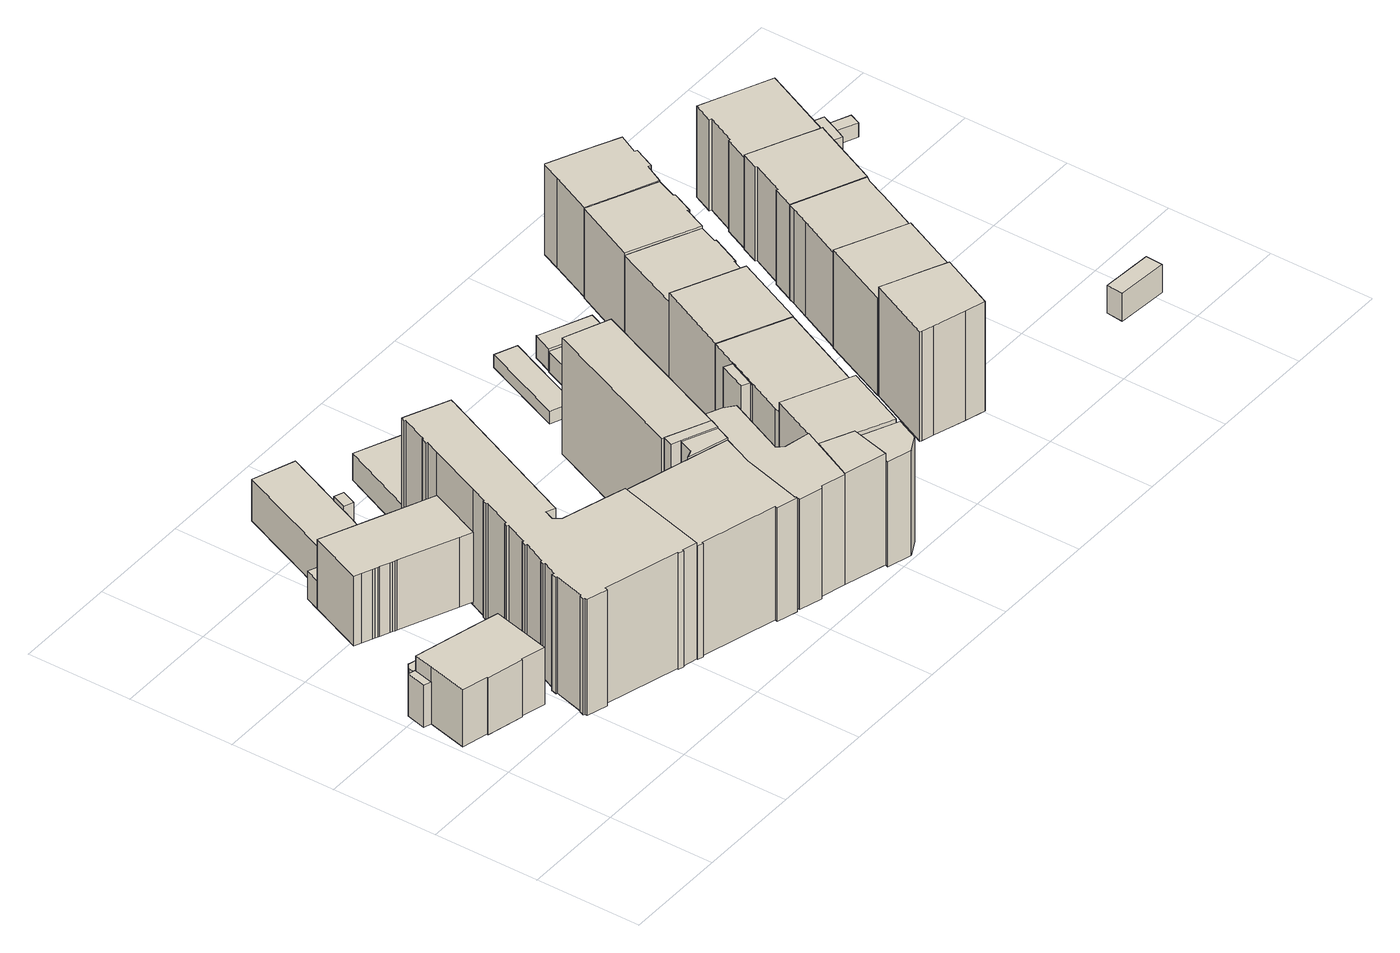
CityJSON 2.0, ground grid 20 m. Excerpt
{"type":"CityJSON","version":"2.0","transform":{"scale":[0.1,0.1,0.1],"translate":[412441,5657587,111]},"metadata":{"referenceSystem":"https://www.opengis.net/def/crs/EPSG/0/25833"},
"CityObjects":{
"building1":{"type":"Building","attributes":{"Gemeindeschluessel":14612000,"Geometrietyp2DReferenz":"3000","function":"31001_9998","roofType":"9999"},"children":["building1-1","building1-2","building1-3"]},
"building1-1":{"type":"BuildingPart","attributes":{"Dachtyp_tdc":"tdcFreeFormRoof","Dachneigung":47.06,"QualitaetDacherkennung":15,"Geometrietyp2DReferenz":"3000","measuredHeight":8.87,"roofType":"5000"},"parents":["building1"],"geometry":[{"type":"Solid","lod":"1","boundaries":[[[[0,1,2,3,4,5,6,7,8,9,10,11,12,13,14,15]],[[16,17,18,19,20,21,22,23,24,25,26,27,28,29,30,31]],[[15,17,16,0]],[[14,18,17,15]],[[13,19,18,14]],[[12,20,19,13]],[[11,21,20,12]],[[10,22,21,11]],[[9,23,22,10]],[[8,24,23,9]],[[7,25,24,8]],[[6,26,25,7]],[[5,27,26,6]],[[4,28,27,5]],[[3,29,28,4]],[[2,30,29,3]],[[1,31,30,2]],[[0,16,31,1]]]]}]},
"building1-2":{"type":"BuildingPart","attributes":{"Dachtyp_tdc":"tdcHipRoof","Dachneigung":42.93,"QualitaetDacherkennung":68,"Geometrietyp2DReferenz":"3000","measuredHeight":14.39,"roofType":"3200"},"parents":["building1"],"geometry":[{"type":"Solid","lod":"1","boundaries":[[[[32,33,34,35,36,37,38,39,40,41]],[[42,43,44,45,46,47,48,24,23,49]],[[41,43,42,32]],[[40,44,43,41]],[[39,45,44,40]],[[38,46,45,39]],[[37,47,46,38]],[[36,48,47,37]],[[35,24,48,36]],[[34,23,24,35]],[[33,49,23,34]],[[32,42,49,33]]]]}]},
"building1-3":{"type":"BuildingPart","attributes":{"Dachtyp_tdc":"tdcPolyFlatRoof","Dachneigung":27.27,"QualitaetDacherkennung":32,"Geometrietyp2DReferenz":"3000","measuredHeight":8.95,"roofType":"2100"},"parents":["building1"],"geometry":[{"type":"Solid","lod":"1","boundaries":[[[[50,51,52,53]],[[54,25,48,55]],[[53,25,54,50]],[[52,48,25,53]],[[51,55,48,52]],[[50,54,55,51]]]]}]},
"building2":{"type":"Building","attributes":{"Gemeindeschluessel":14612000,"Geometrietyp2DReferenz":"3000","function":"31001_9998","roofType":"9999"},"children":["building2-1","building2-2"]},
"building2-1":{"type":"BuildingPart","attributes":{"Dachtyp_tdc":"tdcFreeFormRoof","Dachneigung":63.31,"QualitaetDacherkennung":15,"Geometrietyp2DReferenz":"3000","measuredHeight":7.28,"roofType":"5000"},"parents":["building2"],"geometry":[{"type":"Solid","lod":"1","boundaries":[[[[56,57,58,59,60,61]],[[62,63,64,65,66,67]],[[61,63,62,56]],[[60,64,63,61]],[[59,65,64,60]],[[58,66,65,59]],[[57,67,66,58]],[[56,62,67,57]]]]}]},
"building2-2":{"type":"BuildingPart","attributes":{"Dachtyp_tdc":"tdcHipAndGableRoof","Dachneigung":33.54,"QualitaetDacherkennung":45,"Geometrietyp2DReferenz":"3000","measuredHeight":15.98,"roofType":"5000"},"parents":["building2"],"geometry":[{"type":"Solid","lod":"1","boundaries":[[[[68,69,70,71,72,73,74,75,76,77,78,79,80,81,82,83,84]],[[85,86,87,88,89,90,91,92,93,94,95,96,97,98,66,65,99]],[[84,86,85,68]],[[83,87,86,84]],[[82,88,87,83]],[[81,89,88,82]],[[80,90,89,81]],[[79,91,90,80]],[[78,92,91,79]],[[77,93,92,78]],[[76,94,93,77]],[[75,95,94,76]],[[74,96,95,75]],[[73,97,96,74]],[[72,98,97,73]],[[71,66,98,72]],[[70,65,66,71]],[[69,99,65,70]],[[68,85,99,69]]]]}]},
"building3":{"type":"Building","attributes":{"Dachtyp_tdc":"tdcPolyFlatRoof","Gemeindeschluessel":14612000,"Dachneigung":0,"QualitaetDacherkennung":25,"Geometrietyp2DReferenz":"3000","measuredHeight":23.56,"function":"31001_9998","roofType":"1000"},"geometry":[{"type":"Solid","lod":"1","boundaries":[[[[100,101,102,103,104,105,106,107,108,109,110,111,112,113,114,115,116,117,118,119,120,121,122,123,124,125,126,127,128,129,130,131,132,133,134,135,136,137,138,139,140,141,142,143,144,145,146,147,148,149,150]],[[151,152,153,154,155,156,157,158,159,160,161,162,163,164,165,166,167,168,169,170,171,172,173,174,175,176,177,178,179,180,181,182,183,184,185,186,187,188,189,190,191,192,193,194,195,196,197,198,199,200,201]],[[150,152,151,100]],[[149,153,152,150]],[[148,154,153,149]],[[147,155,154,148]],[[146,156,155,147]],[[145,157,156,146]],[[144,158,157,145]],[[143,159,158,144]],[[142,160,159,143]],[[141,161,160,142]],[[140,162,161,141]],[[139,163,162,140]],[[138,164,163,139]],[[137,165,164,138]],[[136,166,165,137]],[[135,167,166,136]],[[134,168,167,135]],[[133,169,168,134]],[[132,170,169,133]],[[131,171,170,132]],[[130,172,171,131]],[[129,173,172,130]],[[128,174,173,129]],[[127,175,174,128]],[[126,176,175,127]],[[125,177,176,126]],[[124,178,177,125]],[[123,179,178,124]],[[122,180,179,123]],[[121,181,180,122]],[[120,182,181,121]],[[119,183,182,120]],[[118,184,183,119]],[[117,185,184,118]],[[116,186,185,117]],[[115,187,186,116]],[[114,188,187,115]],[[113,189,188,114]],[[112,190,189,113]],[[111,191,190,112]],[[110,192,191,111]],[[109,193,192,110]],[[108,194,193,109]],[[107,195,194,108]],[[106,196,195,107]],[[105,197,196,106]],[[104,198,197,105]],[[103,199,198,104]],[[102,200,199,103]],[[101,201,200,102]],[[100,151,201,101]]]]}]},
"building4":{"type":"Building","attributes":{"Gemeindeschluessel":14612000,"Geometrietyp2DReferenz":"3000","function":"31001_9998","roofType":"9999"},"children":["building4-1","building4-2"]},
"building4-1":{"type":"BuildingPart","attributes":{"Dachtyp_tdc":"tdcPolyFlatRoof","Dachneigung":0,"QualitaetDacherkennung":48,"Geometrietyp2DReferenz":"3000","measuredHeight":9.2,"roofType":"1000"},"parents":["building4"],"geometry":[{"type":"Solid","lod":"1","boundaries":[[[[202,203,204,205]],[[206,207,208,209]],[[205,207,206,202]],[[204,208,207,205]],[[203,209,208,204]],[[202,206,209,203]]]]}]},
"building4-2":{"type":"BuildingPart","attributes":{"Dachtyp_tdc":"tdcHipAndGableRoof","Dachneigung":43.71,"QualitaetDacherkennung":70,"Geometrietyp2DReferenz":"3000","measuredHeight":10.48,"roofType":"5000"},"parents":["building4"],"geometry":[{"type":"Solid","lod":"1","boundaries":[[[[210,211,212,213,214,215]],[[209,216,217,218,219,206]],[[214,216,209,215]],[[213,217,216,214]],[[212,218,217,213]],[[211,219,218,212]],[[210,206,219,211]],[[215,209,206,210]]]]}]},
"building5":{"type":"Building","attributes":{"Dachtyp_tdc":"tdcPolyFlatRoof","Gemeindeschluessel":14612000,"Dachneigung":0,"QualitaetDacherkennung":74,"Geometrietyp2DReferenz":"3000","measuredHeight":5.37,"function":"31001_9998","roofType":"1000"},"geometry":[{"type":"Solid","lod":"1","boundaries":[[[[220,221,222,223,224,225]],[[226,227,228,229,230,231]],[[225,227,226,220]],[[224,228,227,225]],[[223,229,228,224]],[[222,230,229,223]],[[221,231,230,222]],[[220,226,231,221]]]]}]},
"building6":{"type":"Building","attributes":{"Gemeindeschluessel":14612000,"Geometrietyp2DReferenz":"3000","function":"31001_9998","roofType":"9999"},"children":["building6-1","building6-2","building6-3","building6-4"]},
"building6-1":{"type":"BuildingPart","attributes":{"Dachtyp_tdc":"tdcGableRoof","Dachneigung":12.18,"QualitaetDacherkennung":43,"Geometrietyp2DReferenz":"3000","measuredHeight":24.16,"roofType":"3100"},"parents":["building6"],"geometry":[{"type":"Solid","lod":"1","boundaries":[[[[232,233,234,235,236,237,238,239,240,241,242,243,244,245,246,247]],[[248,249,250,251,252,253,254,255,256,257,258,259,260,261,262,263]],[[247,249,248,232]],[[246,250,249,247]],[[245,251,250,246]],[[244,252,251,245]],[[243,253,252,244]],[[242,254,253,243]],[[241,255,254,242]],[[240,256,255,241]],[[239,257,256,240]],[[238,258,257,239]],[[237,259,258,238]],[[236,260,259,237]],[[235,261,260,236]],[[234,262,261,235]],[[233,263,262,234]],[[232,248,263,233]]]]}]},
"building6-2":{"type":"BuildingPart","attributes":{"Dachtyp_tdc":"tdcPolyFlatRoof","Dachneigung":7.62,"QualitaetDacherkennung":45,"Geometrietyp2DReferenz":"3000","measuredHeight":24.15,"roofType":"2100"},"parents":["building6"],"geometry":[{"type":"Solid","lod":"1","boundaries":[[[[264,265,266,267,268]],[[269,270,271,272,273]],[[268,270,269,264]],[[267,271,270,268]],[[266,272,271,267]],[[265,273,272,266]],[[264,269,273,265]]]]}]},
"building6-3":{"type":"BuildingPart","attributes":{"Dachtyp_tdc":"tdcPolyFlatRoof","Dachneigung":9.12,"QualitaetDacherkennung":73,"Geometrietyp2DReferenz":"3000","measuredHeight":24.23,"roofType":"2100"},"parents":["building6"],"geometry":[{"type":"Solid","lod":"1","boundaries":[[[[274,275,276,277,278,279,280,281]],[[282,283,284,285,269,273,286,287]],[[281,283,282,274]],[[280,284,283,281]],[[279,285,284,280]],[[278,269,285,279]],[[277,273,269,278]],[[276,286,273,277]],[[275,287,286,276]],[[274,282,287,275]]]]}]},
"building6-4":{"type":"BuildingPart","attributes":{"Dachtyp_tdc":"tdcPolyFlatRoof","Dachneigung":9.5,"QualitaetDacherkennung":55,"Geometrietyp2DReferenz":"3000","measuredHeight":24.02,"roofType":"2100"},"parents":["building6"],"geometry":[{"type":"Solid","lod":"1","boundaries":[[[[288,289,290,291,292]],[[270,249,248,293,271]],[[292,249,270,288]],[[291,248,249,292]],[[290,293,248,291]],[[289,271,293,290]],[[288,270,271,289]]]]}]},
"building7":{"type":"Building","attributes":{"Dachtyp_tdc":"tdcPolyFlatRoof","Gemeindeschluessel":14612000,"Dachneigung":0,"QualitaetDacherkennung":84,"Geometrietyp2DReferenz":"3000","measuredHeight":3.62,"function":"31001_9998","roofType":"1000"},"geometry":[{"type":"Solid","lod":"1","boundaries":[[[[294,295,296,297]],[[298,299,300,301]],[[297,299,298,294]],[[296,300,299,297]],[[295,301,300,296]],[[294,298,301,295]]]]}]},
"building8":{"type":"Building","attributes":{"Gemeindeschluessel":14612000,"Geometrietyp2DReferenz":"3000","function":"31001_9998","roofType":"9999"},"children":["building8-1","building8-2","building8-3","building8-4","building8-5"]},
"building8-1":{"type":"BuildingPart","attributes":{"Dachtyp_tdc":"tdcFreeFormRoof","Dachneigung":33.03,"QualitaetDacherkennung":23,"Geometrietyp2DReferenz":"3000","measuredHeight":22.77,"roofType":"5000"},"parents":["building8"],"geometry":[{"type":"Solid","lod":"1","boundaries":[[[[302,303,304,305,306,307,308]],[[309,310,311,312,313,314,315]],[[308,310,309,302]],[[307,311,310,308]],[[306,312,311,307]],[[305,313,312,306]],[[304,314,313,305]],[[303,315,314,304]],[[302,309,315,303]]]]}]},
"building8-2":{"type":"BuildingPart","attributes":{"Dachtyp_tdc":"tdcFreeFormRoof","Dachneigung":23.86,"QualitaetDacherkennung":9,"Geometrietyp2DReferenz":"3000","measuredHeight":3.08,"roofType":"5000"},"parents":["building8"],"geometry":[{"type":"Solid","lod":"1","boundaries":[[[[316,317,318,319,320,321,322,323]],[[324,325,326,327,328,329,330,331]],[[323,325,324,316]],[[322,326,325,323]],[[321,327,326,322]],[[320,328,327,321]],[[319,329,328,320]],[[318,330,329,319]],[[317,331,330,318]],[[316,324,331,317]]]]}]},
"building8-3":{"type":"BuildingPart","attributes":{"Dachtyp_tdc":"tdcGableRoof","Dachneigung":11.2,"QualitaetDacherkennung":30,"Geometrietyp2DReferenz":"3000","measuredHeight":23.23,"roofType":"3100"},"parents":["building8"],"geometry":[{"type":"Solid","lod":"1","boundaries":[[[[332,333,334,335]],[[336,315,314,337]],[[335,315,336,332]],[[334,314,315,335]],[[333,337,314,334]],[[332,336,337,333]]]]}]},
"building8-4":{"type":"BuildingPart","attributes":{"Dachtyp_tdc":"tdcGableRoof","Dachneigung":27.32,"QualitaetDacherkennung":60,"Geometrietyp2DReferenz":"3000","measuredHeight":23.85,"roofType":"3100"},"parents":["building8"],"geometry":[{"type":"Solid","lod":"1","boundaries":[[[[338,339,340,341,342]],[[343,330,344,309,336]],[[342,330,343,338]],[[341,344,330,342]],[[340,309,344,341]],[[339,336,309,340]],[[338,343,336,339]]]]}]},
"building8-5":{"type":"BuildingPart","attributes":{"Dachtyp_tdc":"tdcPolyFlatRoof","Dachneigung":0,"QualitaetDacherkennung":17,"Geometrietyp2DReferenz":"3000","measuredHeight":22.27,"roofType":"1000"},"parents":["building8"],"geometry":[{"type":"Solid","lod":"1","boundaries":[[[[345,346,347,348,349,350,351,352,353,354,355,356,357,358,359,360]],[[337,361,362,363,364,365,366,367,368,369,370,371,372,373,374,343]],[[360,361,337,345]],[[359,362,361,360]],[[358,363,362,359]],[[357,364,363,358]],[[356,365,364,357]],[[355,366,365,356]],[[354,367,366,355]],[[353,368,367,354]],[[352,369,368,353]],[[351,370,369,352]],[[350,371,370,351]],[[349,372,371,350]],[[348,373,372,349]],[[347,374,373,348]],[[346,343,374,347]],[[345,337,343,346]]]]}]},
"building9":{"type":"Building","attributes":{"Gemeindeschluessel":14612000,"Geometrietyp2DReferenz":"3000","function":"31001_9998","roofType":"9999"},"children":["building9-1","building9-2"]},
"building9-1":{"type":"BuildingPart","attributes":{"Dachtyp_tdc":"tdcPolyFlatRoof","Dachneigung":30.93,"QualitaetDacherkennung":60,"Geometrietyp2DReferenz":"3000","measuredHeight":19.97,"roofType":"2100"},"parents":["building9"],"geometry":[{"type":"Solid","lod":"1","boundaries":[[[[375,376,377,378,379,380]],[[381,382,383,384,385,386]],[[380,381,386,375]],[[379,382,381,380]],[[378,383,382,379]],[[377,384,383,378]],[[376,385,384,377]],[[375,386,385,376]]]]}]},
"building9-2":{"type":"BuildingPart","attributes":{"Dachtyp_tdc":"tdcGableRoof","Dachneigung":35.2,"QualitaetDacherkennung":63,"Geometrietyp2DReferenz":"3000","measuredHeight":22.39,"roofType":"3100"},"parents":["building9"],"geometry":[{"type":"Solid","lod":"1","boundaries":[[[[387,388,389,390,391,392,393,394,395,396,397]],[[386,385,384,398,399,400,401,402,403,404,405]],[[396,385,386,397]],[[395,384,385,396]],[[394,398,384,395]],[[393,399,398,394]],[[392,400,399,393]],[[391,401,400,392]],[[390,402,401,391]],[[389,403,402,390]],[[388,404,403,389]],[[387,405,404,388]],[[397,386,405,387]]]]}]},
"building10":{"type":"Building","attributes":{"Dachtyp_tdc":"tdcPolyFlatRoof","Gemeindeschluessel":14612000,"Dachneigung":6.33,"QualitaetDacherkennung":83,"Geometrietyp2DReferenz":"3000","measuredHeight":2.89,"function":"31001_9998","roofType":"2100"},"geometry":[{"type":"Solid","lod":"1","boundaries":[[[[406,407,408,409]],[[410,411,412,413]],[[409,411,410,406]],[[408,412,411,409]],[[407,413,412,408]],[[406,410,413,407]]]]}]},
"building11":{"type":"Building","attributes":{"Dachtyp_tdc":"tdcPolyFlatRoof","Gemeindeschluessel":14612000,"Dachneigung":0,"QualitaetDacherkennung":79,"Geometrietyp2DReferenz":"3000","measuredHeight":4.95,"function":"31001_9998","roofType":"1000"},"geometry":[{"type":"Solid","lod":"1","boundaries":[[[[414,415,416,417,418,419]],[[420,421,422,423,424,425]],[[419,421,420,414]],[[418,422,421,419]],[[417,423,422,418]],[[416,424,423,417]],[[415,425,424,416]],[[414,420,425,415]]]]}]},
"building12":{"type":"Building","attributes":{"Dachtyp_tdc":"tdcPolyFlatRoof","Gemeindeschluessel":14612000,"Dachneigung":4.5,"QualitaetDacherkennung":78,"Geometrietyp2DReferenz":"3000","measuredHeight":4.37,"function":"31001_9998","roofType":"2100"},"geometry":[{"type":"Solid","lod":"1","boundaries":[[[[426,427,428,429]],[[430,431,422,421]],[[429,431,430,426]],[[428,422,431,429]],[[427,421,422,428]],[[426,430,421,427]]]]}]},
"building13":{"type":"Building","attributes":{"Dachtyp_tdc":"tdcPolyFlatRoof","Gemeindeschluessel":14612000,"Dachneigung":0,"QualitaetDacherkennung":55,"Geometrietyp2DReferenz":"3000","measuredHeight":3.04,"function":"31001_9998","roofType":"1000"},"geometry":[{"type":"Solid","lod":"1","boundaries":[[[[432,433,434,435]],[[436,437,438,439]],[[435,437,436,432]],[[434,438,437,435]],[[433,439,438,434]],[[432,436,439,433]]]]}]},
"building14":{"type":"Building","attributes":{"Dachtyp_tdc":"tdcGableRoof","Gemeindeschluessel":14612000,"Dachneigung":38.82,"QualitaetDacherkennung":81,"Geometrietyp2DReferenz":"3000","measuredHeight":22.57,"function":"31001_9998","roofType":"3100"},"geometry":[{"type":"Solid","lod":"1","boundaries":[[[[440,441,442,443]],[[444,445,446,447]],[[443,445,444,440]],[[442,446,445,443]],[[441,447,446,442]],[[440,444,447,441]]]]}]},
"building15":{"type":"Building","attributes":{"Dachtyp_tdc":"tdcPolyFlatRoof","Gemeindeschluessel":14612000,"Dachneigung":4.42,"QualitaetDacherkennung":67,"Geometrietyp2DReferenz":"3000","measuredHeight":4.66,"function":"31001_9998","roofType":"2100"},"geometry":[{"type":"Solid","lod":"1","boundaries":[[[[448,449,450,451,452,453]],[[454,455,456,457,458,459]],[[453,455,454,448]],[[452,456,455,453]],[[451,457,456,452]],[[450,458,457,451]],[[449,459,458,450]],[[448,454,459,449]]]]}]},
"building16":{"type":"Building","attributes":{"Dachtyp_tdc":"tdcGableRoof","Gemeindeschluessel":14612000,"Dachneigung":25.54,"QualitaetDacherkennung":53,"Geometrietyp2DReferenz":"3000","measuredHeight":19.66,"function":"31001_9998","roofType":"3100"},"geometry":[{"type":"Solid","lod":"1","boundaries":[[[[460,461,462,463,464,465,466,467,468,469]],[[470,471,472,446,473,445,474,475,476,477]],[[469,471,470,460]],[[468,472,471,469]],[[467,446,472,468]],[[466,473,446,467]],[[465,445,473,466]],[[464,474,445,465]],[[463,475,474,464]],[[462,476,475,463]],[[461,477,476,462]],[[460,470,477,461]]]]}]},
"building17":{"type":"Building","attributes":{"Gemeindeschluessel":14612000,"Geometrietyp2DReferenz":"3000","function":"31001_9998","roofType":"9999"},"children":["building17-1","building17-2"]},
"building17-1":{"type":"BuildingPart","attributes":{"Dachtyp_tdc":"tdcFreeFormRoof","Dachneigung":75.48,"QualitaetDacherkennung":25,"Geometrietyp2DReferenz":"3000","measuredHeight":20.91,"roofType":"5000"},"parents":["building17"],"geometry":[{"type":"Solid","lod":"1","boundaries":[[[[478,479,480,481]],[[482,483,484,485]],[[481,483,482,478]],[[480,484,483,481]],[[479,485,484,480]],[[478,482,485,479]]]]}]},
"building17-2":{"type":"BuildingPart","attributes":{"Dachtyp_tdc":"tdcCutGableRoof","Dachneigung":3.25,"QualitaetDacherkennung":70,"Geometrietyp2DReferenz":"3000","measuredHeight":23.62,"roofType":"9999"},"parents":["building17"],"geometry":[{"type":"Solid","lod":"1","boundaries":[[[[486,487,488,489,490,491,492,493,494,495]],[[496,497,498,499,500,482,485,501,502,503]],[[495,497,496,486]],[[494,498,497,495]],[[493,499,498,494]],[[492,500,499,493]],[[491,482,500,492]],[[490,485,482,491]],[[489,501,485,490]],[[488,502,501,489]],[[487,503,502,488]],[[486,496,503,487]]]]}]},
"building18":{"type":"Building","attributes":{"Dachtyp_tdc":"tdcFreeFormRoof","Gemeindeschluessel":14612000,"Dachneigung":33.48,"QualitaetDacherkennung":67,"Geometrietyp2DReferenz":"3000","measuredHeight":20.59,"function":"31001_9998","roofType":"5000"},"geometry":[{"type":"Solid","lod":"1","boundaries":[[[[504,505,506,507,508,509,510,511]],[[512,513,514,515,516,517,518,519]],[[511,513,512,504]],[[510,514,513,511]],[[509,515,514,510]],[[508,516,515,509]],[[507,517,516,508]],[[506,518,517,507]],[[505,519,518,506]],[[504,512,519,505]]]]}]},
"building19":{"type":"Building","attributes":{"Dachtyp_tdc":"tdcGableRoof","Gemeindeschluessel":14612000,"Dachneigung":35.55,"QualitaetDacherkennung":83,"Geometrietyp2DReferenz":"3000","measuredHeight":22.29,"function":"31001_9998","roofType":"3100"},"geometry":[{"type":"Solid","lod":"1","boundaries":[[[[520,521,522,523,524,525,526,527]],[[483,528,498,529,530,531,532,533]],[[527,528,483,520]],[[526,498,528,527]],[[525,529,498,526]],[[524,530,529,525]],[[523,531,530,524]],[[522,532,531,523]],[[521,533,532,522]],[[520,483,533,521]]]]}]},
"building20":{"type":"Building","attributes":{"Dachtyp_tdc":"tdcGableRoof","Gemeindeschluessel":14612000,"Dachneigung":31.83,"QualitaetDacherkennung":76,"Geometrietyp2DReferenz":"3000","measuredHeight":20.58,"function":"31001_9998","roofType":"3100"},"geometry":[{"type":"Solid","lod":"1","boundaries":[[[[534,535,536,537,538,539,540,541,542,543,544,545,546]],[[547,548,549,550,551,552,553,554,555,556,557,558,559]],[[546,548,547,534]],[[545,549,548,546]],[[544,550,549,545]],[[543,551,550,544]],[[542,552,551,543]],[[541,553,552,542]],[[540,554,553,541]],[[539,555,554,540]],[[538,556,555,539]],[[537,557,556,538]],[[536,558,557,537]],[[535,559,558,536]],[[534,547,559,535]]]]}]},
"building21":{"type":"Building","attributes":{"Dachtyp_tdc":"tdcFreeFormRoof","Gemeindeschluessel":14612000,"Dachneigung":35.36,"QualitaetDacherkennung":79,"Geometrietyp2DReferenz":"3000","measuredHeight":21.65,"function":"31001_9998","roofType":"5000"},"geometry":[{"type":"Solid","lod":"1","boundaries":[[[[560,561,562,563,564,565,566,567]],[[568,569,570,571,572,573,574,575]],[[567,569,568,560]],[[566,570,569,567]],[[565,571,570,566]],[[564,572,571,565]],[[563,573,572,564]],[[562,574,573,563]],[[561,575,574,562]],[[560,568,575,561]]]]}]},
"building22":{"type":"Building","attributes":{"Dachtyp_tdc":"tdcGableRoof","Gemeindeschluessel":14612000,"Dachneigung":33.8,"QualitaetDacherkennung":75,"Geometrietyp2DReferenz":"3000","measuredHeight":21.59,"function":"31001_9998","roofType":"3100"},"geometry":[{"type":"Solid","lod":"1","boundaries":[[[[576,577,578,579,580,581,582,583,584,585,586,587]],[[588,589,590,591,592,593,594,595,596,597,598,599]],[[587,589,588,576]],[[586,590,589,587]],[[585,591,590,586]],[[584,592,591,585]],[[583,593,592,584]],[[582,594,593,583]],[[581,595,594,582]],[[580,596,595,581]],[[579,597,596,580]],[[578,598,597,579]],[[577,599,598,578]],[[576,588,599,577]]]]}]},
"building23":{"type":"Building","attributes":{"Dachtyp_tdc":"tdcPolyFlatRoof","Gemeindeschluessel":14612000,"Dachneigung":0,"QualitaetDacherkennung":28,"Geometrietyp2DReferenz":"3000","measuredHeight":5.58,"function":"31001_2000","roofType":"1000"},"geometry":[{"type":"Solid","lod":"1","boundaries":[[[[600,601,602,603]],[[604,605,606,607]],[[603,605,604,600]],[[602,606,605,603]],[[601,607,606,602]],[[600,604,607,601]]]]}]},
"building24":{"type":"Building","attributes":{"Dachtyp_tdc":"tdcGableRoof","Gemeindeschluessel":14612000,"Dachneigung":35.22,"QualitaetDacherkennung":73,"Geometrietyp2DReferenz":"3000","measuredHeight":20.99,"function":"31001_9998","roofType":"3100"},"geometry":[{"type":"Solid","lod":"1","boundaries":[[[[608,609,610,611,612,613,614,615,616,617,618]],[[619,620,621,622,623,624,625,626,627,628,629]],[[618,620,619,608]],[[617,621,620,618]],[[616,622,621,617]],[[615,623,622,616]],[[614,624,623,615]],[[613,625,624,614]],[[612,626,625,613]],[[611,627,626,612]],[[610,628,627,611]],[[609,629,628,610]],[[608,619,629,609]]]]}]},
"building25":{"type":"Building","attributes":{"Dachtyp_tdc":"tdcFreeFormRoof","Gemeindeschluessel":14612000,"Dachneigung":28.02,"QualitaetDacherkennung":82,"Geometrietyp2DReferenz":"3000","measuredHeight":4.58,"function":"31001_9998","roofType":"5000"},"geometry":[{"type":"Solid","lod":"1","boundaries":[[[[630,631,632,633,634,635,636]],[[637,638,639,640,641,642,643]],[[636,638,637,630]],[[635,639,638,636]],[[634,640,639,635]],[[633,641,640,634]],[[632,642,641,633]],[[631,643,642,632]],[[630,637,643,631]]]]}]},
"building26":{"type":"Building","attributes":{"Dachtyp_tdc":"tdcPolyFlatRoof","Gemeindeschluessel":14612000,"Dachneigung":2.72,"QualitaetDacherkennung":59,"Geometrietyp2DReferenz":"3000","measuredHeight":2.93,"function":"31001_9998","roofType":"2100"},"geometry":[{"type":"Solid","lod":"1","boundaries":[[[[644,645,646,647]],[[641,640,648,649]],[[647,640,641,644]],[[646,648,640,647]],[[645,649,648,646]],[[644,641,649,645]]]]}]}
},
"vertices":[
[102,424,92],[101,419,92],[56,430,92],[49,432,92],[43,428,92],[40,424,92],[37,411,92],[37,409,92],[36,408,92],[152,379,92],[153,382,92],[132,387,92],[135,398,92],[138,409,92],[124,413,92],[125,418,92],[102,424,13],[125,418,13],[124,413,13],[138,409,13],[135,398,13],[132,387,13],[153,382,13],[152,379,13],[36,408,13],[37,409,13],[37,411,13],[40,424,13],[43,428,13],[49,432,13],[56,430,13],[101,419,13],
[174,254,128],[202,366,128],[152,379,128],[36,408,128],[27,371,128],[8,295,128],[58,283,128],[57,281,128],[127,264,128],[128,266,128],[174,254,13],[128,266,13],[127,264,13],[57,281,13],[58,283,13],[8,295,13],[27,371,13],[202,366,13],
[22,413,98],[12,375,98],[27,371,98],[37,409,98],[22,413,13],[12,375,13],
[196,707,73],[171,718,73],[159,690,73],[260,646,73],[271,672,73],[272,674,73],[196,707,16],[272,674,16],[271,672,16],[260,646,16],[159,690,16],[171,718,16],
[363,602,157],[340,612,157],[260,646,157],[159,690,157],[115,587,157],[129,581,157],[148,573,157],[152,571,157],[157,569,157],[160,568,157],[178,560,157],[182,558,157],[186,556,157],[190,555,157],[296,509,157],[319,499,157],[341,550,157],[363,602,16],[341,550,16],[319,499,16],[296,509,16],[190,555,16],[186,556,16],[182,558,16],[178,560,16],[160,568,16],[157,569,16],[152,571,16],[148,573,16],[129,581,16],[115,587,16],[340,612,16],
[355,363,245],[481,652,245],[485,662,245],[410,695,245],[403,698,245],[401,699,245],[397,691,245],[400,690,245],[378,640,245],[377,641,245],[371,629,245],[374,628,245],[363,602,245],[319,499,245],[305,467,245],[303,468,245],[299,459,245],[302,458,245],[279,405,245],[276,406,245],[272,399,245],[275,397,245],[257,355,245],[254,356,245],[249,346,245],[252,345,245],[233,302,245],[230,302,245],[227,295,245],[229,293,245],[217,266,245],[213,268,245],[210,257,245],[212,257,245],[196,199,245],[194,199,245],[191,190,245],[193,189,245],[193,184,245],[232,173,245],[234,178,245],[376,138,245],[375,136,245],[385,133,245],[386,135,245],[414,128,245],[462,303,245],[435,311,245],[340,339,245],[330,352,245],[338,370,245],[355,363,10],[338,370,10],[330,352,10],[340,339,10],[435,311,10],[462,303,10],[414,128,10],[386,135,10],[385,133,10],[375,136,10],[376,138,10],[234,178,10],[232,173,10],[193,184,10],[193,189,10],[191,190,10],[194,199,10],[196,199,10],[212,257,10],[210,257,10],[213,268,10],[217,266,10],[229,293,10],[227,295,10],[230,302,10],[233,302,10],[252,345,10],[249,346,10],[254,356,10],[257,355,10],[275,397,10],[272,399,10],[276,406,10],[279,405,10],[302,458,10],[299,459,10],[303,468,10],[305,467,10],[319,499,10],[363,602,10],[374,628,10],[371,629,10],[377,641,10],[378,640,10],[400,690,10],[397,691,10],[401,699,10],[403,698,10],[410,695,10],[485,662,10],[481,652,10],
[313,769,110],[301,741,110],[319,734,110],[331,762,110],[313,769,18],[331,762,18],[319,734,18],[301,741,18],
[313,769,102],[360,878,102],[281,907,102],[196,707,102],[272,674,102],[301,741,102],[272,674,18],[196,707,18],[281,907,18],[360,878,18],
[410,695,67],[485,662,67],[488,661,67],[550,806,67],[466,842,67],[403,698,67],[410,695,13],[403,698,13],[466,842,13],[550,806,13],[488,661,13],[485,662,13],
[585,269,241],[473,300,241],[462,303,241],[442,228,241],[414,128,241],[413,125,241],[423,122,241],[424,125,241],[568,85,241],[567,80,241],[606,69,241],[607,72,241],[606,74,241],[634,175,241],[638,189,241],[663,247,241],[585,269,11],[663,247,11],[638,189,11],[634,175,11],[606,74,11],[607,72,11],[606,69,11],[567,80,11],[568,85,11],[424,125,11],[423,122,11],[413,125,11],[414,128,11],[442,228,11],[462,303,11],[473,300,11],
[683,293,247],[603,328,247],[595,309,247],[613,302,247],[675,275,247],[683,293,11],[675,275,11],[613,302,11],[595,309,11],[603,328,11],
[803,577,246],[718,612,246],[598,330,246],[603,328,246],[683,293,246],[695,320,246],[696,323,246],[763,482,246],[803,577,11],[763,482,11],[696,323,11],[695,320,11],[598,330,11],[718,612,11],
[675,275,245],[613,302,245],[602,275,245],[585,269,245],[663,247,245],[602,275,11],
[516,642,50],[598,607,50],[628,679,50],[546,714,50],[516,642,13],[546,714,13],[628,679,13],[598,607,13],
[874,68,224],[805,99,224],[786,25,224],[784,19,224],[830,6,224],[861,22,224],[881,65,224],[874,68,12],[881,65,12],[861,22,12],[830,6,12],[784,19,12],[786,25,12],[805,99,12],
[764,167,31],[778,197,31],[800,244,31],[783,259,31],[766,274,31],[742,225,31],[777,198,31],[763,167,31],[764,167,12],[763,167,12],[777,198,12],[742,225,12],[766,274,12],[783,259,12],[800,244,12],[778,197,12],
[745,127,237],[707,47,237],[786,25,237],[805,99,237],[745,127,12],[707,47,12],
[759,157,232],[745,127,232],[874,68,232],[928,186,232],[800,244,232],[759,157,12],[928,186,12],
[707,47,235],[759,157,235],[709,167,235],[699,179,235],[750,292,235],[732,307,235],[696,323,235],[695,320,235],[675,275,235],[638,189,235],[606,74,235],[607,72,235],[613,71,235],[612,68,235],[655,56,235],[660,60,235],[660,60,12],[655,56,12],[612,68,12],[613,71,12],[607,72,12],[606,74,12],[638,189,12],[675,275,12],[695,320,12],[696,323,12],[732,307,12],[750,292,12],[699,179,12],[709,167,12],
[835,323,209],[861,380,209],[860,380,209],[846,387,209],[822,335,209],[837,328,209],[837,328,14],[822,335,14],[846,387,14],[860,380,14],[861,380,14],[835,323,14],
[804,255,212],[800,244,212],[864,215,212],[928,186,212],[1012,369,212],[1013,370,212],[949,400,212],[883,430,212],[860,380,212],[861,380,212],[835,323,212],[883,430,14],[949,400,14],[1013,370,14],[1012,369,14],[928,186,14],[864,215,14],[800,244,14],[804,255,14],
[807,654,40],[874,812,40],[833,829,40],[766,671,40],[807,654,14],[766,671,14],[833,829,14],[874,812,14],
[821,626,63],[894,594,63],[915,644,63],[918,649,63],[891,660,63],[845,680,63],[821,626,14],[845,680,14],[891,660,14],[918,649,14],[915,644,14],[894,594,14],
[875,751,56],[845,680,56],[891,660,56],[922,730,56],[875,751,14],[922,730,14],
[894,594,46],[923,582,46],[944,632,46],[915,644,46],[894,594,15],[915,644,15],[944,632,15],[923,582,15],
[883,430,213],[1013,370,213],[1075,507,213],[946,566,213],[883,430,16],[946,566,16],[1075,507,16],[1013,370,16],
[875,751,61],[922,730,61],[970,709,61],[986,746,61],[893,786,61],[891,787,61],[875,751,16],[891,787,16],[893,786,16],[986,746,16],[970,709,16],[922,730,16],
[1120,599,195],[1117,600,195],[1132,635,195],[1069,664,195],[1003,694,195],[946,566,195],[1012,536,195],[1075,507,195],[1092,543,195],[1094,542,195],[1120,599,16],[1094,542,16],[1092,543,16],[1012,536,16],[1003,694,16],[1069,664,16],[1132,635,16],[1117,600,16],
[1250,234,213],[1209,147,213],[1220,142,213],[1260,230,213],[1250,234,14],[1260,230,14],[1220,142,14],[1209,147,14],
[1078,165,235],[1101,158,235],[1162,139,235],[1200,128,235],[1209,147,235],[1250,234,235],[1214,251,235],[1156,277,235],[1132,288,235],[1075,166,235],[1078,165,14],[1075,166,14],[1132,288,14],[1156,277,14],[1214,251,14],[1200,128,14],[1162,139,14],[1101,158,14],
[1003,694,200],[1132,635,200],[1150,677,200],[1153,675,200],[1172,717,200],[1169,719,200],[1185,757,200],[1059,814,200],[1003,694,18],[1059,814,18],[1185,757,18],[1169,719,18],[1172,717,18],[1153,675,18],[1150,677,18],[1132,635,18],
[1260,230,212],[1276,265,212],[1320,361,212],[1256,390,212],[1191,420,212],[1132,290,212],[1132,288,212],[1196,259,212],[1196,259,14],[1132,290,14],[1191,420,14],[1256,390,14],[1320,361,14],[1276,265,14],
[1228,832,202],[1223,834,202],[1242,871,202],[1179,901,202],[1115,930,202],[1113,931,202],[1111,929,202],[1095,893,202],[1059,814,202],[1123,785,202],[1185,757,202],[1204,794,202],[1209,791,202],[1228,832,20],[1209,791,20],[1204,794,20],[1185,757,20],[1123,785,20],[1059,814,20],[1095,893,20],[1111,929,20],[1113,931,20],[1115,930,20],[1179,901,20],[1242,871,20],[1223,834,20],
[1191,420,207],[1320,361,207],[1358,443,207],[1374,480,207],[1381,490,207],[1250,548,207],[1245,536,207],[1229,501,207],[1191,420,16],[1229,501,16],[1245,536,16],[1250,548,16],[1381,490,16],[1374,480,16],[1358,443,16],[1320,361,16],
[1271,586,208],[1268,587,208],[1250,548,208],[1316,519,208],[1381,490,208],[1418,571,208],[1440,618,208],[1442,622,208],[1378,652,208],[1312,682,208],[1297,650,208],[1300,648,208],[1271,586,17],[1300,648,17],[1297,650,17],[1312,682,17],[1378,652,17],[1442,622,17],[1440,618,17],[1418,571,17],[1381,490,17],[1316,519,17],[1250,548,17],[1268,587,17],
[1513,84,73],[1611,76,73],[1613,109,73],[1516,116,73],[1513,84,17],[1516,116,17],[1613,109,17],[1611,76,17],
[1377,652,203],[1442,622,203],[1507,763,203],[1442,792,203],[1378,820,203],[1375,821,203],[1358,784,203],[1362,782,203],[1336,727,203],[1333,728,203],[1312,682,203],[1377,652,19],[1312,682,19],[1333,728,19],[1336,727,19],[1362,782,19],[1358,784,19],[1375,821,19],[1378,820,19],[1442,792,19],[1507,763,19],[1442,622,19],
[1539,720,58],[1572,705,58],[1597,694,58],[1609,719,58],[1618,740,58],[1622,748,58],[1563,774,58],[1539,720,21],[1563,774,21],[1622,748,21],[1618,740,21],[1609,719,21],[1597,694,21],[1572,705,21],
[1609,719,50],[1650,701,50],[1659,722,50],[1618,740,50],[1659,722,21],[1650,701,21]
]}
